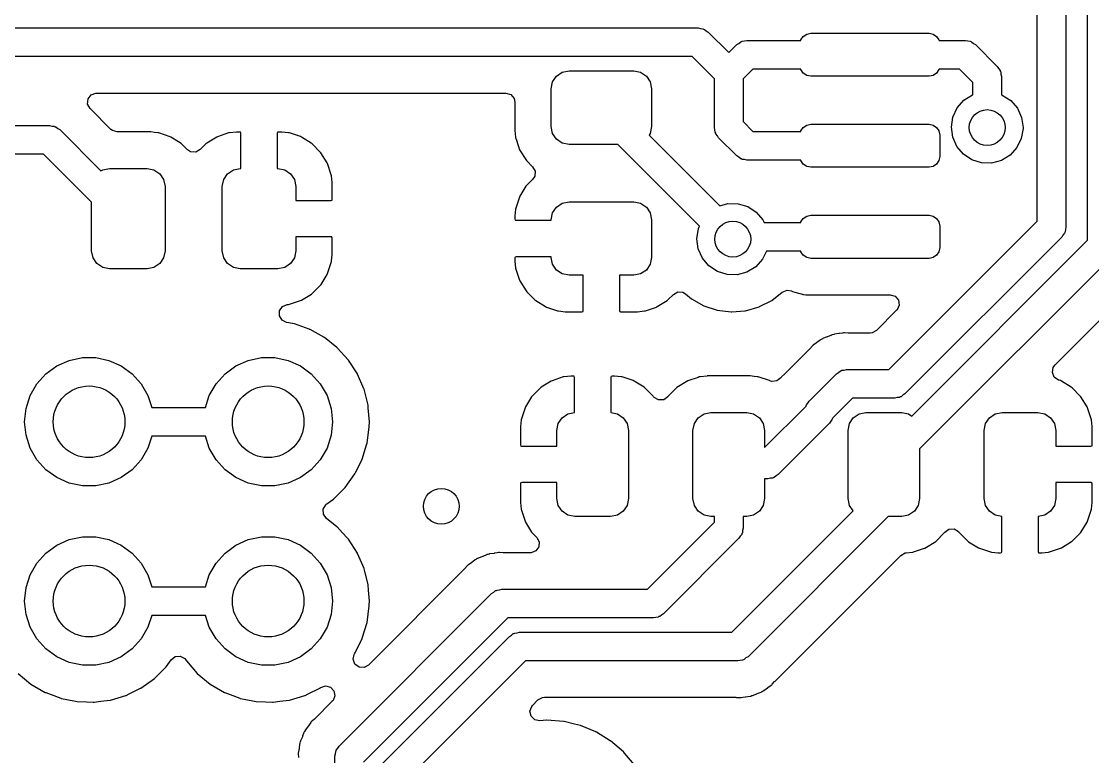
# Model space of a CAD drawing. Extents: x 83 to 135, y -230 to -45.
# Drawn here: x 108.24 to 123.19, y -120.28 to -110.03 of the extents above; entities that cross this region are included whole.
import ezdxf

# ---------------------------------------------------------------- set-up
doc = ezdxf.new("R2010")
doc.units = 0
doc.layers.add('BLACK', color=7, linetype='CONTINUOUS')

msp = doc.modelspace()

# ---------------------------------------------------------------- linework, layer by layer
at = {"layer": 'BLACK', "linetype": 'CONTINUOUS'}
for p, q in [((123.119, -113.077), (123.119, -109.178)), ((122.416, -112.81), (122.416, -109.872)), ((122.816, -109.789), (122.816, -112.893)), ((92.8733, -110.116), (117.683, -110.116)), ((117.683, -110.116), (117.715, -110.124)), ((117.715, -110.124), (117.749, -110.128)), ((117.749, -110.128), (117.758, -110.134)), ((117.758, -110.134), (117.77, -110.136)), ((117.77, -110.136), (117.796, -110.157)), ((117.796, -110.157), (117.824, -110.175)), ((117.824, -110.175), (118.11, -110.461)), ((119.198, -110.201), (119.255, -110.19)), ((119.255, -110.19), (120.905, -110.19)), ((120.905, -110.19), (120.962, -110.201)), ((118.11, -110.461), (118.223, -110.348)), ((118.223, -110.348), (118.251, -110.331)), ((118.251, -110.331), (118.277, -110.31)), ((118.277, -110.31), (118.288, -110.307)), ((118.288, -110.307), (118.298, -110.301)), ((118.298, -110.301), (118.331, -110.297)), ((118.331, -110.297), (118.364, -110.29)), ((118.364, -110.29), (119.115, -110.29)), ((119.115, -110.29), (119.116, -110.283)), ((119.116, -110.283), (119.149, -110.234)), ((119.149, -110.234), (119.198, -110.201)), ((120.962, -110.201), (121.011, -110.234)), ((121.011, -110.234), (121.044, -110.283)), ((121.044, -110.283), (121.045, -110.29)), ((121.045, -110.29), (121.412, -110.29)), ((121.412, -110.29), (121.445, -110.297)), ((121.445, -110.297), (121.478, -110.301)), ((121.478, -110.301), (121.488, -110.307)), ((121.488, -110.307), (121.499, -110.31)), ((121.499, -110.31), (121.525, -110.331)), ((121.525, -110.331), (121.553, -110.349)), ((121.553, -110.349), (121.858, -110.654)), ((117.6, -110.516), (92.7901, -110.516)), ((117.91, -110.827), (117.6, -110.516)), ((115.651, -110.87), (115.705, -110.789)), ((115.705, -110.789), (115.786, -110.735)), ((115.786, -110.735), (115.882, -110.716)), ((115.882, -110.716), (116.782, -110.716)), ((116.782, -110.716), (116.878, -110.735)), ((116.878, -110.735), (116.959, -110.789)), ((116.959, -110.789), (117.013, -110.87)), ((118.447, -110.69), (118.31, -110.827)), ((119.115, -110.69), (118.447, -110.69)), ((119.116, -110.697), (119.115, -110.69)), ((119.149, -110.746), (119.116, -110.697)), ((119.198, -110.779), (119.149, -110.746)), ((119.255, -110.79), (119.198, -110.779)), ((120.905, -110.79), (119.255, -110.79)), ((120.962, -110.779), (120.905, -110.79)), ((121.011, -110.746), (120.962, -110.779)), ((121.044, -110.697), (121.011, -110.746)), ((121.045, -110.69), (121.044, -110.697)), ((121.329, -110.69), (121.045, -110.69)), ((121.517, -110.878), (121.329, -110.69)), ((121.858, -110.654), (121.876, -110.682)), ((121.876, -110.682), (121.897, -110.708)), ((121.897, -110.708), (121.9, -110.719)), ((121.9, -110.719), (121.906, -110.729)), ((121.906, -110.729), (121.909, -110.762)), ((121.909, -110.762), (121.917, -110.795)), ((121.917, -110.795), (121.917, -111.049)), ((115.632, -110.966), (115.651, -110.87)), ((117.013, -110.87), (117.032, -110.966)), ((117.91, -111.506), (117.91, -110.827)), ((118.31, -110.827), (118.31, -111.423)), ((121.517, -111.048), (121.517, -110.878)), ((109.165, -111.107), (109.208, -111.05)), ((109.208, -111.05), (109.274, -111.025)), ((109.274, -111.025), (109.283, -111.025)), ((109.283, -111.025), (114.997, -111.025)), ((114.997, -111.025), (115.066, -111.045)), ((115.066, -111.045), (115.112, -111.099)), ((115.632, -111.491), (115.632, -110.966)), ((117.032, -110.966), (117.032, -111.491)), ((121.393, -111.125), (121.513, -111.05)), ((121.513, -111.05), (121.517, -111.048)), ((121.917, -111.049), (121.927, -111.052)), ((121.927, -111.052), (122.045, -111.129)), ((109.16, -111.178), (109.165, -111.107)), ((109.194, -111.24), (109.16, -111.178)), ((109.485, -111.531), (109.194, -111.24)), ((115.112, -111.099), (115.123, -111.151)), ((115.123, -111.151), (115.123, -111.541)), ((121.239, -111.36), (121.299, -111.231)), ((121.299, -111.231), (121.393, -111.125)), ((122.045, -111.129), (122.138, -111.237)), ((122.138, -111.237), (122.197, -111.366)), ((121.217, -111.5), (121.239, -111.36)), ((122.197, -111.366), (122.217, -111.506)), ((106.656, -111.476), (108.629, -111.476)), ((108.629, -111.476), (108.661, -111.484)), ((108.661, -111.484), (108.695, -111.488)), ((108.695, -111.488), (108.704, -111.494)), ((108.704, -111.494), (108.716, -111.496)), ((108.716, -111.496), (108.742, -111.517)), ((108.742, -111.517), (108.77, -111.535)), ((108.77, -111.535), (109.346, -112.111)), ((109.506, -111.547), (109.485, -111.531)), ((115.123, -111.541), (115.124, -111.545)), ((115.124, -111.545), (115.124, -111.545)), ((115.124, -111.545), (115.134, -111.639)), ((115.651, -111.587), (115.632, -111.491)), ((117.032, -111.491), (117.013, -111.587)), ((117.917, -111.539), (117.91, -111.506)), ((117.921, -111.572), (117.917, -111.539)), ((118.31, -111.423), (118.447, -111.56)), ((119.116, -111.553), (119.149, -111.504)), ((119.149, -111.504), (119.198, -111.471)), ((119.198, -111.471), (119.255, -111.46)), ((119.255, -111.46), (120.905, -111.46)), ((120.905, -111.46), (120.962, -111.471)), ((120.962, -111.471), (121.011, -111.504)), ((121.011, -111.504), (121.044, -111.553)), ((121.235, -111.64), (121.217, -111.5)), ((122.217, -111.518), (122.193, -111.658)), ((122.217, -111.506), (122.217, -111.518)), ((109.574, -111.567), (109.506, -111.547)), ((110.041, -111.567), (109.574, -111.567)), ((110.095, -111.573), (110.041, -111.567)), ((110.139, -111.578), (110.095, -111.573)), ((110.145, -111.578), (110.139, -111.578)), ((110.139, -111.578), (110.139, -111.578)), ((110.152, -111.58), (110.145, -111.578)), ((110.233, -111.607), (110.152, -111.58)), ((110.152, -111.58), (110.152, -111.58)), ((110.313, -111.634), (110.233, -111.607)), ((110.319, -111.638), (110.313, -111.634)), ((110.428, -111.704), (110.319, -111.638)), ((110.319, -111.638), (110.319, -111.638)), ((110.961, -111.639), (110.823, -111.724)), ((110.974, -111.633), (110.961, -111.639)), ((111.128, -111.581), (110.974, -111.633)), ((111.141, -111.578), (111.128, -111.581)), ((111.237, -111.568), (111.141, -111.578)), ((111.243, -111.568), (111.237, -111.568)), ((111.285, -111.568), (111.243, -111.568)), ((111.293, -111.57), (111.285, -111.568)), ((111.295, -111.571), (111.293, -111.57)), ((111.299, -111.586), (111.295, -111.571)), ((111.299, -112.076), (111.299, -111.586)), ((111.809, -111.574), (111.807, -111.582)), ((111.807, -111.582), (111.807, -112.076)), ((111.81, -111.572), (111.809, -111.574)), ((111.825, -111.568), (111.81, -111.572)), ((111.863, -111.568), (111.825, -111.568)), ((111.869, -111.568), (111.863, -111.568)), ((111.963, -111.578), (111.869, -111.568)), ((111.977, -111.581), (111.963, -111.578)), ((112.131, -111.632), (111.977, -111.581)), ((112.144, -111.638), (112.131, -111.632)), ((112.282, -111.723), (112.144, -111.638)), ((115.134, -111.639), (115.134, -111.647)), ((115.134, -111.647), (115.137, -111.654)), ((115.137, -111.654), (115.137, -111.654)), ((115.137, -111.654), (115.175, -111.768)), ((115.705, -111.668), (115.651, -111.587)), ((115.786, -111.722), (115.705, -111.668)), ((117.013, -111.587), (116.997, -111.611)), ((116.997, -111.611), (117.985, -112.599)), ((117.927, -111.582), (117.921, -111.572)), ((117.93, -111.593), (117.927, -111.582)), ((117.951, -111.619), (117.93, -111.593)), ((117.968, -111.647), (117.951, -111.619)), ((118.223, -111.901), (117.968, -111.647)), ((118.447, -111.56), (119.115, -111.56)), ((119.115, -111.56), (119.116, -111.553)), ((121.044, -111.553), (121.055, -111.61)), ((121.055, -111.61), (121.055, -111.91)), ((121.292, -111.77), (121.235, -111.64)), ((122.193, -111.658), (122.131, -111.786)), ((110.464, -111.727), (110.428, -111.704)), ((110.469, -111.732), (110.464, -111.727)), ((110.552, -111.815), (110.469, -111.732)), ((110.469, -111.732), (110.469, -111.732)), ((110.597, -111.844), (110.552, -111.815)), ((110.668, -111.849), (110.597, -111.844)), ((110.73, -111.814), (110.668, -111.849)), ((110.811, -111.733), (110.73, -111.814)), ((110.823, -111.724), (110.811, -111.733)), ((112.294, -111.732), (112.282, -111.723)), ((112.408, -111.847), (112.294, -111.732)), ((115.175, -111.768), (115.19, -111.815)), ((115.19, -111.815), (115.284, -111.965)), ((115.882, -111.741), (115.786, -111.722)), ((116.562, -111.741), (115.882, -111.741)), ((117.703, -112.883), (116.562, -111.741)), ((121.384, -111.879), (121.292, -111.77)), ((122.131, -111.786), (122.036, -111.891)), ((108.546, -111.876), (106.739, -111.876)), ((109.215, -112.546), (108.546, -111.876)), ((112.417, -111.858), (112.408, -111.847)), ((112.503, -111.996), (112.417, -111.858)), ((115.284, -111.965), (115.289, -111.971)), ((115.289, -111.971), (115.37, -112.052)), ((118.251, -111.919), (118.223, -111.901)), ((118.277, -111.94), (118.251, -111.919)), ((118.288, -111.943), (118.277, -111.94)), ((118.298, -111.949), (118.288, -111.943)), ((118.331, -111.953), (118.298, -111.949)), ((118.364, -111.96), (118.331, -111.953)), ((119.115, -111.96), (118.364, -111.96)), ((119.116, -111.967), (119.115, -111.96)), ((119.149, -112.016), (119.116, -111.967)), ((121.044, -111.967), (121.011, -112.016)), ((121.055, -111.91), (121.044, -111.967)), ((121.502, -111.957), (121.384, -111.879)), ((121.637, -112), (121.502, -111.957)), ((121.915, -111.965), (121.779, -112.002)), ((122.036, -111.891), (121.915, -111.965)), ((109.346, -112.111), (109.37, -112.095)), ((109.37, -112.095), (109.465, -112.076)), ((109.465, -112.076), (109.99, -112.076)), ((109.99, -112.076), (110.086, -112.095)), ((110.086, -112.095), (110.167, -112.149)), ((111.114, -112.149), (111.195, -112.095)), ((111.195, -112.095), (111.29, -112.076)), ((111.29, -112.076), (111.299, -112.076)), ((111.807, -112.076), (111.816, -112.076)), ((111.816, -112.076), (111.911, -112.095)), ((111.911, -112.095), (111.992, -112.149)), ((112.509, -112.009), (112.503, -111.996)), ((112.56, -112.163), (112.509, -112.009)), ((115.37, -112.052), (115.405, -112.114)), ((115.405, -112.114), (115.4, -112.185)), ((119.198, -112.049), (119.149, -112.016)), ((119.255, -112.06), (119.198, -112.049)), ((120.905, -112.06), (119.255, -112.06)), ((120.962, -112.049), (120.905, -112.06)), ((121.011, -112.016), (120.962, -112.049)), ((121.779, -112.002), (121.637, -112)), ((110.167, -112.149), (110.221, -112.23)), ((110.221, -112.23), (110.24, -112.326)), ((111.04, -112.326), (111.06, -112.23)), ((111.06, -112.23), (111.114, -112.149)), ((111.992, -112.149), (112.046, -112.23)), ((112.046, -112.23), (112.066, -112.326)), ((112.563, -112.177), (112.56, -112.163)), ((112.573, -112.272), (112.563, -112.177)), ((112.573, -112.279), (112.573, -112.272)), ((112.573, -112.508), (112.573, -112.279)), ((115.371, -112.23), (115.288, -112.313)), ((115.4, -112.185), (115.371, -112.23)), ((110.24, -112.326), (110.24, -113.226)), ((111.04, -113.226), (111.04, -112.326)), ((112.066, -112.326), (112.066, -112.522)), ((115.279, -112.324), (115.194, -112.462)), ((115.288, -112.313), (115.279, -112.324)), ((109.215, -113.226), (109.215, -112.546)), ((112.066, -112.522), (112.555, -112.522)), ((112.555, -112.522), (112.571, -112.518)), ((112.571, -112.518), (112.572, -112.516)), ((112.572, -112.516), (112.573, -112.508)), ((115.188, -112.475), (115.137, -112.63)), ((115.194, -112.462), (115.188, -112.475)), ((115.705, -112.614), (115.786, -112.56)), ((115.786, -112.56), (115.882, -112.541)), ((115.882, -112.541), (116.782, -112.541)), ((116.782, -112.541), (116.878, -112.56)), ((116.878, -112.56), (116.959, -112.614)), ((117.985, -112.599), (118.098, -112.567)), ((118.098, -112.567), (118.24, -112.568)), ((118.24, -112.568), (118.375, -112.608)), ((115.134, -112.643), (115.124, -112.737)), ((115.124, -112.737), (115.124, -112.744)), ((115.137, -112.63), (115.134, -112.643)), ((115.632, -112.791), (115.651, -112.695)), ((115.651, -112.695), (115.705, -112.614)), ((116.959, -112.614), (117.013, -112.695)), ((117.013, -112.695), (117.032, -112.791)), ((118.375, -112.608), (118.494, -112.685)), ((118.494, -112.685), (118.587, -112.793)), ((119.149, -112.774), (119.198, -112.741)), ((119.198, -112.741), (119.255, -112.73)), ((119.255, -112.73), (120.905, -112.73)), ((120.905, -112.73), (120.962, -112.741)), ((120.962, -112.741), (121.011, -112.774)), ((115.124, -112.744), (115.124, -112.781)), ((115.124, -112.781), (115.128, -112.797)), ((115.128, -112.797), (115.13, -112.798)), ((115.13, -112.798), (115.138, -112.799)), ((115.138, -112.799), (115.632, -112.799)), ((115.632, -112.799), (115.632, -112.791)), ((117.032, -112.791), (117.032, -113.316)), ((117.688, -112.916), (117.703, -112.883)), ((118.587, -112.793), (118.604, -112.83)), ((118.604, -112.83), (119.115, -112.83)), ((119.115, -112.83), (119.116, -112.823)), ((119.116, -112.823), (119.149, -112.774)), ((120.345, -114.88), (122.416, -112.81)), ((121.011, -112.774), (121.044, -112.823)), ((121.044, -112.823), (121.055, -112.88)), ((121.055, -112.88), (121.055, -113.18)), ((112.56, -113.03), (112.066, -113.03)), ((112.066, -113.03), (112.066, -113.226)), ((112.568, -113.032), (112.56, -113.03)), ((112.569, -113.033), (112.568, -113.032)), ((112.573, -113.048), (112.569, -113.033)), ((117.666, -113.056), (117.688, -112.916)), ((122.758, -113.034), (120.569, -115.222)), ((122.775, -113.006), (122.758, -113.034)), ((122.796, -112.98), (122.775, -113.006)), ((122.799, -112.968), (122.796, -112.98)), ((122.805, -112.959), (122.799, -112.968)), ((122.809, -112.925), (122.805, -112.959)), ((122.816, -112.893), (122.809, -112.925)), ((112.573, -113.273), (112.573, -113.048)), ((117.684, -113.197), (117.666, -113.056)), ((120.666, -115.53), (123.119, -113.077)), ((121.055, -113.18), (121.044, -113.237)), ((109.235, -113.322), (109.215, -113.226)), ((109.289, -113.403), (109.235, -113.322)), ((110.221, -113.322), (110.167, -113.403)), ((110.24, -113.226), (110.221, -113.322)), ((111.06, -113.322), (111.04, -113.226)), ((111.114, -113.403), (111.06, -113.322)), ((112.046, -113.322), (111.992, -113.403)), ((112.066, -113.226), (112.046, -113.322)), ((112.565, -113.363), (112.573, -113.28)), ((112.573, -113.28), (112.573, -113.273)), ((115.126, -113.313), (115.124, -113.321)), ((115.124, -113.321), (115.124, -113.363)), ((115.127, -113.312), (115.126, -113.313)), ((115.142, -113.307), (115.127, -113.312)), ((115.632, -113.307), (115.142, -113.307)), ((115.632, -113.316), (115.632, -113.307)), ((115.651, -113.412), (115.632, -113.316)), ((117.032, -113.316), (117.013, -113.412)), ((117.741, -113.326), (117.684, -113.197)), ((117.832, -113.435), (117.741, -113.326)), ((118.634, -113.23), (118.58, -113.342)), ((119.115, -113.23), (118.634, -113.23)), ((119.116, -113.237), (119.115, -113.23)), ((119.149, -113.286), (119.116, -113.237)), ((119.198, -113.319), (119.149, -113.286)), ((119.255, -113.33), (119.198, -113.319)), ((120.905, -113.33), (119.255, -113.33)), ((123.532, -113.23), (120.774, -115.988)), ((120.962, -113.319), (120.905, -113.33)), ((121.011, -113.286), (120.962, -113.319)), ((121.044, -113.237), (121.011, -113.286)), ((109.37, -113.457), (109.289, -113.403)), ((109.465, -113.476), (109.37, -113.457)), ((109.99, -113.476), (109.465, -113.476)), ((110.086, -113.457), (109.99, -113.476)), ((110.167, -113.403), (110.086, -113.457)), ((111.195, -113.457), (111.114, -113.403)), ((111.29, -113.476), (111.195, -113.457)), ((111.816, -113.476), (111.29, -113.476)), ((111.911, -113.457), (111.816, -113.476)), ((111.992, -113.403), (111.911, -113.457)), ((112.509, -113.542), (112.561, -113.387)), ((112.561, -113.387), (112.564, -113.374)), ((112.564, -113.374), (112.565, -113.363)), ((115.124, -113.363), (115.124, -113.37)), ((115.124, -113.37), (115.134, -113.465)), ((115.134, -113.465), (115.137, -113.479)), ((115.137, -113.479), (115.189, -113.633)), ((115.705, -113.493), (115.651, -113.412)), ((117.013, -113.412), (116.959, -113.493)), ((117.95, -113.514), (117.832, -113.435)), ((118.485, -113.447), (118.364, -113.521)), ((118.58, -113.342), (118.485, -113.447)), ((112.418, -113.693), (112.503, -113.555)), ((112.503, -113.555), (112.509, -113.542)), ((115.189, -113.633), (115.195, -113.646)), ((115.786, -113.547), (115.705, -113.493)), ((115.882, -113.566), (115.786, -113.547)), ((116.078, -113.566), (115.882, -113.566)), ((116.078, -114.06), (116.078, -113.566)), ((116.782, -113.566), (116.586, -113.566)), ((116.586, -113.566), (116.586, -114.056)), ((116.878, -113.547), (116.782, -113.566)), ((116.959, -113.493), (116.878, -113.547)), ((118.086, -113.556), (117.95, -113.514)), ((118.228, -113.558), (118.086, -113.556)), ((118.364, -113.521), (118.228, -113.558)), ((112.295, -113.819), (112.409, -113.704)), ((112.409, -113.704), (112.418, -113.693)), ((115.195, -113.646), (115.28, -113.784)), ((115.28, -113.784), (115.289, -113.795)), ((118.857, -113.802), (118.923, -113.775)), ((118.923, -113.775), (118.985, -113.785)), ((118.985, -113.785), (118.991, -113.789)), ((122.663, -114.818), (123.706, -113.775)), ((111.978, -113.971), (112.132, -113.919)), ((112.132, -113.919), (112.145, -113.913)), ((112.145, -113.913), (112.283, -113.828)), ((112.283, -113.828), (112.295, -113.819)), ((115.289, -113.795), (115.404, -113.91)), ((115.404, -113.91), (115.415, -113.919)), ((115.415, -113.919), (115.553, -114.004)), ((117.112, -114.003), (117.25, -113.918)), ((117.25, -113.918), (117.261, -113.909)), ((117.261, -113.909), (117.337, -113.833)), ((117.337, -113.833), (117.399, -113.799)), ((117.399, -113.799), (117.47, -113.804)), ((117.47, -113.804), (117.507, -113.826)), ((117.507, -113.826), (117.587, -113.894)), ((117.587, -113.894), (117.76, -113.991)), ((118.538, -114.004), (118.703, -113.921)), ((118.703, -113.921), (118.709, -113.918)), ((118.703, -113.921), (118.703, -113.921)), ((118.709, -113.918), (118.857, -113.802)), ((118.991, -113.789), (118.999, -113.791)), ((118.999, -113.791), (118.999, -113.791)), ((118.999, -113.791), (119.034, -113.802)), ((119.034, -113.802), (119.151, -113.836)), ((119.151, -113.836), (119.158, -113.836)), ((119.158, -113.836), (119.158, -113.836)), ((119.158, -113.836), (119.186, -113.838)), ((119.186, -113.838), (119.186, -113.838)), ((119.186, -113.838), (119.188, -113.838)), ((119.188, -113.838), (120.364, -113.838)), ((120.364, -113.838), (120.432, -113.859)), ((120.432, -113.859), (120.479, -113.912)), ((120.479, -113.912), (120.489, -113.982)), ((111.837, -114.132), (111.84, -114.061)), ((111.84, -114.061), (111.88, -114.003)), ((111.88, -114.003), (111.946, -113.976)), ((111.946, -113.976), (111.965, -113.974)), ((111.965, -113.974), (111.978, -113.971)), ((115.553, -114.004), (115.566, -114.01)), ((115.566, -114.01), (115.721, -114.061)), ((115.721, -114.061), (115.734, -114.064)), ((115.734, -114.064), (115.828, -114.074)), ((115.828, -114.074), (115.835, -114.074)), ((115.835, -114.074), (116.06, -114.074)), ((116.06, -114.074), (116.075, -114.07)), ((116.075, -114.07), (116.076, -114.068)), ((116.076, -114.068), (116.078, -114.06)), ((116.586, -114.056), (116.59, -114.071)), ((116.59, -114.071), (116.592, -114.072)), ((116.592, -114.072), (116.6, -114.074)), ((116.6, -114.074), (116.829, -114.074)), ((116.829, -114.074), (116.836, -114.074)), ((116.836, -114.074), (116.931, -114.064)), ((116.931, -114.064), (116.945, -114.061)), ((116.945, -114.061), (117.099, -114.009)), ((117.099, -114.009), (117.112, -114.003)), ((117.76, -113.991), (117.948, -114.052)), ((117.948, -114.052), (118.144, -114.075)), ((118.144, -114.075), (118.151, -114.075)), ((118.151, -114.075), (118.336, -114.061)), ((118.151, -114.075), (118.151, -114.075)), ((118.336, -114.061), (118.342, -114.06)), ((118.336, -114.061), (118.336, -114.061)), ((118.342, -114.06), (118.532, -114.007)), ((118.532, -114.007), (118.538, -114.004)), ((118.538, -114.004), (118.538, -114.004)), ((120.453, -114.054), (120.172, -114.335)), ((120.459, -114.047), (120.453, -114.054)), ((120.489, -113.982), (120.459, -114.047)), ((111.874, -114.193), (111.837, -114.132)), ((111.937, -114.225), (111.874, -114.193)), ((111.97, -114.231), (111.937, -114.225)), ((112.041, -114.244), (111.97, -114.231)), ((112.046, -114.245), (112.041, -114.244)), ((112.254, -114.319), (112.046, -114.245)), ((112.046, -114.245), (112.046, -114.245)), ((112.259, -114.321), (112.254, -114.319)), ((112.254, -114.319), (112.254, -114.319)), ((112.264, -114.323), (112.259, -114.321)), ((112.458, -114.43), (112.264, -114.323)), ((112.264, -114.323), (112.264, -114.323)), ((119.648, -114.38), (119.585, -114.387)), ((119.655, -114.379), (119.648, -114.38)), ((119.695, -114.372), (119.655, -114.379)), ((119.71, -114.369), (119.695, -114.372)), ((119.718, -114.368), (119.71, -114.369)), ((119.71, -114.369), (119.71, -114.369)), ((119.725, -114.368), (119.718, -114.368)), ((119.775, -114.372), (119.725, -114.368)), ((119.725, -114.368), (119.725, -114.368)), ((119.784, -114.372), (119.775, -114.372)), ((120.083, -114.372), (119.784, -114.372)), ((120.109, -114.369), (120.083, -114.372)), ((120.172, -114.335), (120.109, -114.369)), ((112.462, -114.433), (112.458, -114.43)), ((112.458, -114.43), (112.458, -114.43)), ((112.466, -114.436), (112.462, -114.433)), ((112.64, -114.573), (112.466, -114.436)), ((112.466, -114.436), (112.466, -114.436)), ((119.336, -114.509), (119.289, -114.541)), ((119.341, -114.505), (119.336, -114.509)), ((119.355, -114.495), (119.341, -114.505)), ((119.386, -114.471), (119.355, -114.495)), ((119.392, -114.466), (119.386, -114.471)), ((119.386, -114.471), (119.386, -114.471)), ((119.399, -114.463), (119.392, -114.466)), ((119.401, -114.462), (119.399, -114.463)), ((119.416, -114.454), (119.401, -114.462)), ((119.418, -114.452), (119.416, -114.454)), ((119.424, -114.448), (119.418, -114.452)), ((119.456, -114.436), (119.424, -114.448)), ((119.484, -114.425), (119.456, -114.436)), ((119.49, -114.423), (119.484, -114.425)), ((119.542, -114.4), (119.49, -114.423)), ((119.549, -114.397), (119.542, -114.4)), ((119.542, -114.4), (119.542, -114.4)), ((119.556, -114.396), (119.549, -114.397)), ((119.559, -114.395), (119.556, -114.396)), ((119.575, -114.391), (119.559, -114.395)), ((119.578, -114.39), (119.575, -114.391)), ((119.585, -114.387), (119.578, -114.39)), ((112.644, -114.576), (112.64, -114.573)), ((112.64, -114.573), (112.64, -114.573)), ((112.8, -114.748), (112.644, -114.576)), ((119.237, -114.597), (118.894, -114.94)), ((119.242, -114.592), (119.237, -114.597)), ((119.278, -114.551), (119.242, -114.592)), ((119.283, -114.545), (119.278, -114.551)), ((119.278, -114.551), (119.278, -114.551)), ((119.289, -114.541), (119.283, -114.545)), ((119.289, -114.541), (119.289, -114.541)), ((108.578, -114.941), (108.73, -114.831)), ((108.73, -114.831), (108.902, -114.754)), ((108.902, -114.754), (109.086, -114.715)), ((109.086, -114.715), (109.274, -114.715)), ((109.274, -114.715), (109.458, -114.754)), ((109.458, -114.754), (109.63, -114.831)), ((109.63, -114.831), (109.782, -114.941)), ((111.078, -114.941), (111.23, -114.831)), ((111.23, -114.831), (111.402, -114.754)), ((111.402, -114.754), (111.586, -114.715)), ((111.586, -114.715), (111.774, -114.715)), ((111.774, -114.715), (111.958, -114.754)), ((111.958, -114.754), (112.13, -114.831)), ((112.13, -114.831), (112.282, -114.941)), ((112.926, -114.942), (112.8, -114.748)), ((122.639, -114.851), (122.663, -114.818)), ((108.452, -115.081), (108.578, -114.941)), ((109.782, -114.941), (109.908, -115.081)), ((110.952, -115.081), (111.078, -114.941)), ((112.282, -114.941), (112.408, -115.081)), ((112.928, -114.947), (112.926, -114.942)), ((113.016, -115.15), (112.928, -114.947)), ((112.928, -114.947), (112.928, -114.947)), ((115.811, -114.982), (115.797, -114.985)), ((115.906, -114.972), (115.811, -114.982)), ((115.913, -114.972), (115.906, -114.972)), ((115.942, -114.972), (115.913, -114.972)), ((115.95, -114.974), (115.942, -114.972)), ((115.952, -114.975), (115.95, -114.974)), ((115.956, -114.99), (115.952, -114.975)), ((116.466, -114.978), (116.464, -114.986)), ((116.467, -114.976), (116.466, -114.978)), ((116.482, -114.972), (116.467, -114.976)), ((116.507, -114.972), (116.482, -114.972)), ((116.514, -114.972), (116.507, -114.972)), ((116.608, -114.982), (116.514, -114.972)), ((116.621, -114.985), (116.608, -114.982)), ((117.704, -114.982), (117.697, -114.985)), ((117.711, -114.982), (117.704, -114.982)), ((117.806, -114.972), (117.711, -114.982)), ((117.711, -114.982), (117.711, -114.982)), ((117.81, -114.971), (117.806, -114.972)), ((117.806, -114.972), (117.806, -114.972)), ((118.41, -114.971), (117.81, -114.971)), ((118.465, -114.977), (118.41, -114.971)), ((118.508, -114.982), (118.465, -114.977)), ((118.515, -114.982), (118.508, -114.982)), ((118.508, -114.982), (118.508, -114.982)), ((118.521, -114.984), (118.515, -114.982)), ((118.676, -115.036), (118.521, -114.984)), ((118.521, -114.984), (118.521, -114.984)), ((118.844, -114.983), (118.84, -114.99)), ((118.888, -114.945), (118.844, -114.983)), ((118.894, -114.94), (118.888, -114.945)), ((119.233, -115.32), (119.614, -114.939)), ((119.614, -114.939), (119.642, -114.921)), ((119.642, -114.921), (119.668, -114.9)), ((119.668, -114.9), (119.679, -114.898)), ((119.679, -114.898), (119.689, -114.892)), ((119.689, -114.892), (119.722, -114.888)), ((119.722, -114.888), (119.755, -114.88)), ((119.755, -114.88), (120.345, -114.88)), ((122.627, -114.921), (122.639, -114.851)), ((122.654, -114.987), (122.627, -114.921)), ((108.358, -115.244), (108.452, -115.081)), ((109.908, -115.081), (110.002, -115.244)), ((110.858, -115.244), (110.952, -115.081)), ((112.408, -115.081), (112.502, -115.244)), ((115.492, -115.128), (115.481, -115.137)), ((115.63, -115.043), (115.492, -115.128)), ((115.643, -115.037), (115.63, -115.043)), ((115.797, -114.985), (115.643, -115.037)), ((115.956, -115.481), (115.956, -114.99)), ((116.464, -114.986), (116.464, -115.481)), ((116.776, -115.036), (116.621, -114.985)), ((116.789, -115.042), (116.776, -115.036)), ((116.927, -115.127), (116.789, -115.042)), ((116.938, -115.136), (116.927, -115.127)), ((117.386, -115.132), (117.261, -115.257)), ((117.536, -115.038), (117.386, -115.132)), ((117.681, -114.99), (117.536, -115.038)), ((117.697, -114.985), (117.681, -114.99)), ((117.697, -114.985), (117.697, -114.985)), ((118.683, -115.038), (118.676, -115.036)), ((118.676, -115.036), (118.676, -115.036)), ((118.684, -115.039), (118.683, -115.038)), ((118.709, -115.047), (118.684, -115.039)), ((118.78, -115.04), (118.709, -115.047)), ((118.836, -114.995), (118.78, -115.04)), ((118.84, -114.99), (118.836, -114.995)), ((118.84, -114.99), (118.84, -114.99)), ((122.712, -115.027), (122.654, -114.987)), ((122.74, -115.036), (122.712, -115.027)), ((122.753, -115.042), (122.74, -115.036)), ((122.891, -115.127), (122.753, -115.042)), ((122.902, -115.136), (122.891, -115.127)), ((108.3, -115.423), (108.358, -115.244)), ((110.002, -115.244), (110.056, -115.41)), ((110.804, -115.41), (110.858, -115.244)), ((112.502, -115.244), (112.56, -115.423)), ((113.018, -115.155), (113.016, -115.15)), ((113.074, -115.379), (113.018, -115.155)), ((115.357, -115.263), (115.272, -115.401)), ((115.366, -115.252), (115.357, -115.263)), ((115.481, -115.137), (115.366, -115.252)), ((117.053, -115.251), (116.938, -115.136)), ((117.061, -115.261), (117.053, -115.251)), ((117.068, -115.269), (117.061, -115.261)), ((117.13, -115.305), (117.068, -115.269)), ((117.258, -115.261), (117.201, -115.302)), ((117.261, -115.257), (117.258, -115.261)), ((119.838, -115.28), (119.561, -115.557)), ((120.428, -115.28), (119.838, -115.28)), ((120.461, -115.273), (120.428, -115.28)), ((120.494, -115.269), (120.461, -115.273)), ((120.504, -115.263), (120.494, -115.269)), ((120.515, -115.261), (120.504, -115.263)), ((120.541, -115.24), (120.515, -115.261)), ((120.569, -115.222), (120.541, -115.24)), ((123.017, -115.251), (122.902, -115.136)), ((123.026, -115.262), (123.017, -115.251)), ((123.111, -115.4), (123.026, -115.262)), ((108.28, -115.61), (108.3, -115.423)), ((110.056, -115.41), (110.804, -115.41)), ((112.56, -115.423), (112.58, -115.61)), ((113.075, -115.384), (113.074, -115.379)), ((113.077, -115.414), (113.075, -115.384)), ((113.075, -115.384), (113.075, -115.384)), ((113.093, -115.61), (113.077, -115.414)), ((115.266, -115.414), (115.215, -115.569)), ((115.272, -115.401), (115.266, -115.414)), ((117.201, -115.302), (117.13, -115.305)), ((118.61, -115.969), (119.188, -115.391)), ((119.188, -115.391), (119.192, -115.385)), ((119.192, -115.385), (119.194, -115.374)), ((119.194, -115.374), (119.215, -115.348)), ((119.215, -115.348), (119.233, -115.32)), ((123.117, -115.413), (123.111, -115.4)), ((123.169, -115.567), (123.117, -115.413)), ((115.212, -115.582), (115.202, -115.676)), ((115.215, -115.569), (115.212, -115.582)), ((115.729, -115.634), (115.783, -115.553)), ((115.783, -115.553), (115.864, -115.499)), ((115.864, -115.499), (115.956, -115.481)), ((116.464, -115.481), (116.556, -115.499)), ((116.556, -115.499), (116.637, -115.553)), ((116.637, -115.553), (116.691, -115.634)), ((117.629, -115.634), (117.683, -115.553)), ((117.683, -115.553), (117.764, -115.499)), ((117.764, -115.499), (117.86, -115.48)), ((117.86, -115.48), (118.36, -115.48)), ((118.36, -115.48), (118.456, -115.499)), ((118.456, -115.499), (118.537, -115.553)), ((118.537, -115.553), (118.591, -115.634)), ((119.555, -115.575), (119.534, -115.601)), ((119.557, -115.563), (119.555, -115.575)), ((119.561, -115.557), (119.557, -115.563)), ((119.793, -115.634), (119.847, -115.553)), ((119.847, -115.553), (119.928, -115.499)), ((119.928, -115.499), (120.024, -115.48)), ((120.024, -115.48), (120.524, -115.48)), ((120.524, -115.48), (120.62, -115.499)), ((120.62, -115.499), (120.666, -115.53)), ((121.693, -115.634), (121.747, -115.553)), ((121.747, -115.553), (121.828, -115.499)), ((121.828, -115.499), (121.924, -115.48)), ((121.924, -115.48), (122.424, -115.48)), ((122.424, -115.48), (122.52, -115.499)), ((122.52, -115.499), (122.601, -115.553)), ((122.601, -115.553), (122.655, -115.634)), ((123.172, -115.581), (123.169, -115.567)), ((123.182, -115.676), (123.172, -115.581)), ((108.3, -115.797), (108.28, -115.61)), ((112.58, -115.61), (112.56, -115.797)), ((113.061, -115.909), (113.092, -115.679)), ((113.092, -115.679), (113.093, -115.61)), ((115.202, -115.676), (115.202, -115.683)), ((115.202, -115.683), (115.202, -115.933)), ((115.71, -115.73), (115.729, -115.634)), ((115.71, -115.951), (115.71, -115.73)), ((116.691, -115.634), (116.71, -115.73)), ((116.71, -115.73), (116.71, -116.68)), ((117.61, -115.73), (117.629, -115.634)), ((117.61, -116.68), (117.61, -115.73)), ((118.591, -115.634), (118.61, -115.73)), ((118.61, -115.73), (118.61, -115.969)), ((119.516, -115.629), (118.798, -116.347)), ((119.534, -115.601), (119.516, -115.629)), ((119.774, -115.73), (119.793, -115.634)), ((119.774, -116.68), (119.774, -115.73)), ((121.674, -115.73), (121.693, -115.634)), ((121.674, -116.68), (121.674, -115.73)), ((122.655, -115.634), (122.674, -115.73)), ((122.674, -115.73), (122.674, -115.951)), ((123.182, -115.683), (123.182, -115.676)), ((123.182, -115.937), (123.182, -115.683)), ((108.358, -115.976), (108.3, -115.797)), ((110.056, -115.81), (110.002, -115.976)), ((110.804, -115.81), (110.056, -115.81)), ((110.858, -115.976), (110.804, -115.81)), ((112.56, -115.797), (112.502, -115.976)), ((108.452, -116.139), (108.358, -115.976)), ((110.002, -115.976), (109.908, -116.139)), ((110.952, -116.139), (110.858, -115.976)), ((112.502, -115.976), (112.408, -116.139)), ((112.994, -116.13), (113.054, -115.933)), ((113.054, -115.933), (113.061, -115.909)), ((115.202, -115.933), (115.206, -115.948)), ((115.206, -115.948), (115.208, -115.949)), ((115.208, -115.949), (115.216, -115.951)), ((115.216, -115.951), (115.71, -115.951)), ((120.774, -115.988), (120.774, -116.68)), ((122.674, -115.951), (123.164, -115.951)), ((123.164, -115.951), (123.179, -115.947)), ((123.179, -115.947), (123.18, -115.945)), ((123.18, -115.945), (123.182, -115.937)), ((108.578, -116.279), (108.452, -116.139)), ((109.908, -116.139), (109.782, -116.279)), ((111.078, -116.279), (110.952, -116.139)), ((112.408, -116.139), (112.282, -116.279)), ((112.901, -116.319), (112.992, -116.135)), ((112.992, -116.135), (112.994, -116.13)), ((112.992, -116.135), (112.992, -116.135)), ((108.73, -116.389), (108.578, -116.279)), ((109.782, -116.279), (109.63, -116.389)), ((111.23, -116.389), (111.078, -116.279)), ((112.282, -116.279), (112.13, -116.389)), ((112.891, -116.338), (112.901, -116.319)), ((108.902, -116.466), (108.73, -116.389)), ((109.086, -116.505), (108.902, -116.466)), ((109.458, -116.466), (109.274, -116.505)), ((109.63, -116.389), (109.458, -116.466)), ((111.402, -116.466), (111.23, -116.389)), ((111.586, -116.505), (111.402, -116.466)), ((111.958, -116.466), (111.774, -116.505)), ((112.13, -116.389), (111.958, -116.466)), ((112.756, -116.526), (112.891, -116.338)), ((115.204, -116.465), (115.202, -116.473)), ((115.202, -116.473), (115.202, -116.727)), ((115.205, -116.463), (115.204, -116.465)), ((115.22, -116.459), (115.205, -116.463)), ((115.71, -116.459), (115.22, -116.459)), ((115.71, -116.68), (115.71, -116.459)), ((118.657, -116.405), (118.61, -116.405)), ((118.61, -116.405), (118.61, -116.68)), ((118.69, -116.398), (118.657, -116.405)), ((118.723, -116.394), (118.69, -116.398)), ((118.733, -116.388), (118.723, -116.394)), ((118.744, -116.385), (118.733, -116.388)), ((118.77, -116.364), (118.744, -116.385)), ((118.798, -116.347), (118.77, -116.364)), ((123.168, -116.459), (122.674, -116.459)), ((122.674, -116.459), (122.674, -116.68)), ((123.176, -116.461), (123.168, -116.459)), ((123.178, -116.462), (123.176, -116.461)), ((123.182, -116.477), (123.178, -116.462)), ((123.182, -116.727), (123.182, -116.477)), ((109.274, -116.505), (109.086, -116.505)), ((111.774, -116.505), (111.586, -116.505)), ((112.592, -116.689), (112.756, -116.526)), ((112.449, -116.829), (112.485, -116.767)), ((112.485, -116.767), (112.499, -116.756)), ((112.499, -116.756), (112.592, -116.689)), ((115.202, -116.727), (115.202, -116.734)), ((115.202, -116.734), (115.212, -116.829)), ((115.729, -116.776), (115.71, -116.68)), ((115.783, -116.857), (115.729, -116.776)), ((116.691, -116.776), (116.637, -116.857)), ((116.71, -116.68), (116.691, -116.776)), ((117.629, -116.776), (117.61, -116.68)), ((117.683, -116.857), (117.629, -116.776)), ((118.591, -116.776), (118.537, -116.857)), ((118.61, -116.68), (118.591, -116.776)), ((119.793, -116.776), (119.774, -116.68)), ((119.845, -116.854), (119.793, -116.776)), ((120.755, -116.776), (120.701, -116.857)), ((120.774, -116.68), (120.755, -116.776)), ((121.693, -116.776), (121.674, -116.68)), ((121.747, -116.857), (121.693, -116.776)), ((122.655, -116.776), (122.601, -116.857)), ((122.674, -116.68), (122.655, -116.776)), ((123.172, -116.828), (123.182, -116.734)), ((123.182, -116.734), (123.182, -116.727)), ((112.453, -116.9), (112.449, -116.829)), ((112.494, -116.958), (112.453, -116.9)), ((115.212, -116.829), (115.215, -116.843)), ((115.215, -116.843), (115.267, -116.997)), ((115.864, -116.911), (115.783, -116.857)), ((115.96, -116.93), (115.864, -116.911)), ((116.556, -116.911), (116.46, -116.93)), ((116.637, -116.857), (116.556, -116.911)), ((117.764, -116.911), (117.683, -116.857)), ((117.86, -116.93), (117.764, -116.911)), ((118.154, -118.545), (119.845, -116.854)), ((118.456, -116.911), (118.36, -116.93)), ((118.537, -116.857), (118.456, -116.911)), ((120.62, -116.911), (120.524, -116.93)), ((120.701, -116.857), (120.62, -116.911)), ((121.828, -116.911), (121.747, -116.857)), ((121.92, -116.929), (121.828, -116.911)), ((122.52, -116.911), (122.428, -116.929)), ((122.601, -116.857), (122.52, -116.911)), ((123.118, -116.996), (123.169, -116.841)), ((123.169, -116.841), (123.172, -116.828)), ((112.64, -117.073), (112.494, -116.958)), ((112.644, -117.076), (112.64, -117.073)), ((112.64, -117.073), (112.64, -117.073)), ((112.719, -117.159), (112.644, -117.076)), ((115.267, -116.997), (115.273, -117.01)), ((115.273, -117.01), (115.358, -117.148)), ((116.46, -116.93), (115.96, -116.93)), ((116.976, -117.945), (117.91, -117.011)), ((117.91, -116.93), (117.86, -116.93)), ((117.91, -117.011), (117.91, -116.93)), ((118.36, -116.93), (118.31, -116.93)), ((118.31, -116.93), (118.31, -117.094)), ((120.335, -116.93), (118.378, -118.887)), ((120.524, -116.93), (120.335, -116.93)), ((121.92, -117.424), (121.92, -116.929)), ((122.428, -116.929), (122.428, -117.42)), ((123.027, -117.147), (123.112, -117.009)), ((123.112, -117.009), (123.118, -116.996)), ((108.902, -117.254), (109.086, -117.215)), ((109.086, -117.215), (109.274, -117.215)), ((109.274, -117.215), (109.458, -117.254)), ((111.402, -117.254), (111.586, -117.215)), ((111.586, -117.215), (111.774, -117.215)), ((111.774, -117.215), (111.958, -117.254)), ((112.781, -117.227), (112.719, -117.159)), ((112.8, -117.248), (112.781, -117.227)), ((115.358, -117.148), (115.367, -117.159)), ((115.367, -117.159), (115.43, -117.222)), ((115.43, -117.222), (115.464, -117.284)), ((118.269, -117.207), (118.251, -117.235)), ((118.29, -117.181), (118.269, -117.207)), ((118.293, -117.17), (118.29, -117.181)), ((118.299, -117.16), (118.293, -117.17)), ((118.303, -117.127), (118.299, -117.16)), ((118.31, -117.094), (118.303, -117.127)), ((120.998, -117.278), (121.123, -117.153)), ((121.123, -117.153), (121.126, -117.149)), ((121.126, -117.149), (121.183, -117.108)), ((121.183, -117.108), (121.254, -117.105)), ((121.254, -117.105), (121.316, -117.141)), ((121.316, -117.141), (121.323, -117.149)), ((121.323, -117.149), (121.331, -117.159)), ((121.331, -117.159), (121.446, -117.274)), ((122.903, -117.273), (123.018, -117.158)), ((123.018, -117.158), (123.027, -117.147)), ((108.578, -117.441), (108.73, -117.331)), ((108.73, -117.331), (108.902, -117.254)), ((109.458, -117.254), (109.63, -117.331)), ((109.63, -117.331), (109.782, -117.441)), ((111.078, -117.441), (111.23, -117.331)), ((111.23, -117.331), (111.402, -117.254)), ((111.958, -117.254), (112.13, -117.331)), ((112.13, -117.331), (112.282, -117.441)), ((112.926, -117.442), (112.8, -117.248)), ((115.459, -117.355), (115.416, -117.412)), ((115.464, -117.284), (115.459, -117.355)), ((118.251, -117.235), (117.2, -118.287)), ((120.687, -117.425), (120.841, -117.374)), ((120.841, -117.374), (120.848, -117.372)), ((120.848, -117.372), (120.998, -117.278)), ((121.446, -117.274), (121.457, -117.283)), ((121.457, -117.283), (121.595, -117.368)), ((121.595, -117.368), (121.608, -117.374)), ((121.608, -117.374), (121.763, -117.425)), ((122.587, -117.425), (122.741, -117.373)), ((122.741, -117.373), (122.754, -117.367)), ((122.754, -117.367), (122.892, -117.282)), ((122.892, -117.282), (122.903, -117.273)), ((108.452, -117.581), (108.578, -117.441)), ((109.782, -117.441), (109.908, -117.581)), ((110.952, -117.581), (111.078, -117.441)), ((112.282, -117.441), (112.408, -117.581)), ((112.928, -117.447), (112.926, -117.442)), ((113.001, -117.616), (112.928, -117.447)), ((112.928, -117.447), (112.928, -117.447)), ((114.601, -117.519), (114.587, -117.527)), ((114.604, -117.517), (114.601, -117.519)), ((114.61, -117.513), (114.604, -117.517)), ((114.617, -117.51), (114.61, -117.513)), ((114.67, -117.49), (114.617, -117.51)), ((114.676, -117.488), (114.67, -117.49)), ((114.727, -117.465), (114.676, -117.488)), ((114.734, -117.462), (114.727, -117.465)), ((114.727, -117.465), (114.727, -117.465)), ((114.742, -117.461), (114.734, -117.462)), ((114.744, -117.46), (114.742, -117.461)), ((114.761, -117.456), (114.744, -117.46)), ((114.763, -117.455), (114.761, -117.456)), ((114.77, -117.452), (114.763, -117.455)), ((114.834, -117.445), (114.77, -117.452)), ((114.84, -117.444), (114.834, -117.445)), ((114.875, -117.438), (114.84, -117.444)), ((114.896, -117.434), (114.875, -117.438)), ((114.903, -117.433), (114.896, -117.434)), ((114.896, -117.434), (114.896, -117.434)), ((114.911, -117.433), (114.903, -117.433)), ((114.961, -117.437), (114.911, -117.433)), ((114.911, -117.433), (114.911, -117.433)), ((114.97, -117.437), (114.961, -117.437)), ((115.341, -117.437), (114.97, -117.437)), ((115.35, -117.437), (115.341, -117.437)), ((115.416, -117.412), (115.35, -117.437)), ((118.755, -119.229), (120.511, -117.473)), ((120.511, -117.473), (120.573, -117.439)), ((120.573, -117.439), (120.587, -117.437)), ((120.587, -117.437), (120.673, -117.428)), ((120.673, -117.428), (120.673, -117.428)), ((120.673, -117.428), (120.68, -117.428)), ((120.68, -117.428), (120.687, -117.425)), ((120.687, -117.425), (120.687, -117.425)), ((121.763, -117.425), (121.776, -117.428)), ((121.776, -117.428), (121.87, -117.438)), ((121.87, -117.438), (121.877, -117.438)), ((121.877, -117.438), (121.902, -117.438)), ((121.902, -117.438), (121.917, -117.434)), ((121.917, -117.434), (121.918, -117.432)), ((121.918, -117.432), (121.92, -117.424)), ((122.428, -117.42), (122.432, -117.435)), ((122.432, -117.435), (122.434, -117.436)), ((122.434, -117.436), (122.442, -117.438)), ((122.442, -117.438), (122.471, -117.438)), ((122.471, -117.438), (122.478, -117.438)), ((122.478, -117.438), (122.573, -117.428)), ((122.573, -117.428), (122.587, -117.425)), ((108.358, -117.744), (108.452, -117.581)), ((109.908, -117.581), (110.002, -117.744)), ((110.858, -117.744), (110.952, -117.581)), ((112.408, -117.581), (112.502, -117.744)), ((113.018, -117.655), (113.001, -117.616)), ((113.019, -117.66), (113.018, -117.655)), ((113.029, -117.698), (113.019, -117.66)), ((113.019, -117.66), (113.019, -117.66)), ((114.422, -117.662), (113.081, -119.003)), ((114.427, -117.657), (114.422, -117.662)), ((114.464, -117.616), (114.427, -117.657)), ((114.469, -117.61), (114.464, -117.616)), ((114.464, -117.616), (114.464, -117.616)), ((114.475, -117.606), (114.469, -117.61)), ((114.521, -117.574), (114.475, -117.606)), ((114.475, -117.606), (114.475, -117.606)), ((114.527, -117.57), (114.521, -117.574)), ((114.54, -117.56), (114.527, -117.57)), ((114.571, -117.536), (114.54, -117.56)), ((114.577, -117.531), (114.571, -117.536)), ((114.571, -117.536), (114.571, -117.536)), ((114.584, -117.528), (114.577, -117.531)), ((114.587, -117.527), (114.584, -117.528)), ((108.3, -117.923), (108.358, -117.744)), ((110.002, -117.744), (110.056, -117.91)), ((110.804, -117.91), (110.858, -117.744)), ((112.502, -117.744), (112.56, -117.923)), ((113.074, -117.879), (113.029, -117.698)), ((108.28, -118.11), (108.3, -117.923)), ((110.056, -117.91), (110.804, -117.91)), ((112.56, -117.923), (112.58, -118.11)), ((113.075, -117.884), (113.074, -117.879)), ((113.081, -117.959), (113.075, -117.884)), ((113.075, -117.884), (113.075, -117.884)), ((113.093, -118.11), (113.081, -117.959)), ((114.828, -117.986), (114.854, -117.965)), ((114.854, -117.965), (114.865, -117.963)), ((114.865, -117.963), (114.875, -117.957)), ((114.875, -117.957), (114.908, -117.953)), ((114.908, -117.953), (114.941, -117.945)), ((114.941, -117.945), (116.976, -117.945)), ((108.3, -118.297), (108.28, -118.11)), ((112.58, -118.11), (112.56, -118.297)), ((112.67, -120.133), (114.799, -118.004)), ((113.092, -118.165), (113.093, -118.113)), ((113.093, -118.113), (113.093, -118.11)), ((113.093, -118.113), (113.093, -118.113)), ((114.799, -118.004), (114.828, -117.986)), ((113.061, -118.409), (113.092, -118.179)), ((113.092, -118.179), (113.092, -118.165)), ((108.358, -118.476), (108.3, -118.297)), ((110.056, -118.31), (110.002, -118.476)), ((110.804, -118.31), (110.056, -118.31)), ((110.858, -118.476), (110.804, -118.31)), ((112.56, -118.297), (112.502, -118.476)), ((112.994, -118.63), (113.061, -118.409)), ((115.024, -118.345), (113.011, -120.358)), ((117.059, -118.345), (115.024, -118.345)), ((117.091, -118.338), (117.059, -118.345)), ((117.124, -118.334), (117.091, -118.338)), ((117.134, -118.328), (117.124, -118.334)), ((117.145, -118.326), (117.134, -118.328)), ((117.171, -118.305), (117.145, -118.326)), ((117.2, -118.287), (117.171, -118.305)), ((108.452, -118.639), (108.358, -118.476)), ((110.002, -118.476), (109.908, -118.639)), ((110.952, -118.639), (110.858, -118.476)), ((112.502, -118.476), (112.408, -118.639)), ((115.076, -118.586), (115.102, -118.565)), ((115.102, -118.565), (115.113, -118.562)), ((115.113, -118.562), (115.123, -118.556)), ((115.123, -118.556), (115.156, -118.552)), ((115.156, -118.552), (115.189, -118.545)), ((115.189, -118.545), (118.154, -118.545)), ((108.578, -118.779), (108.452, -118.639)), ((109.908, -118.639), (109.782, -118.779)), ((111.078, -118.779), (110.952, -118.639)), ((112.408, -118.639), (112.282, -118.779)), ((112.899, -118.823), (112.992, -118.635)), ((112.992, -118.635), (112.994, -118.63)), ((112.992, -118.635), (112.992, -118.635)), ((113.27, -120.382), (115.048, -118.603)), ((115.048, -118.603), (115.076, -118.586)), ((108.73, -118.889), (108.578, -118.779)), ((109.782, -118.779), (109.63, -118.889)), ((111.23, -118.889), (111.078, -118.779)), ((112.282, -118.779), (112.13, -118.889)), ((112.866, -118.923), (112.881, -118.854)), ((112.881, -118.854), (112.886, -118.847)), ((112.886, -118.847), (112.888, -118.842)), ((112.886, -118.847), (112.886, -118.847)), ((112.888, -118.842), (112.891, -118.838)), ((112.891, -118.838), (112.899, -118.823)), ((108.902, -118.966), (108.73, -118.889)), ((109.086, -119.005), (108.902, -118.966)), ((109.274, -119.005), (109.086, -119.005)), ((109.458, -118.966), (109.274, -119.005)), ((109.63, -118.889), (109.458, -118.966)), ((110.256, -119.026), (110.325, -118.93)), ((110.325, -118.93), (110.381, -118.886)), ((110.381, -118.886), (110.452, -118.88)), ((110.452, -118.88), (110.515, -118.913)), ((110.515, -118.913), (110.535, -118.938)), ((110.535, -118.938), (110.537, -118.94)), ((110.537, -118.94), (110.537, -118.94)), ((110.537, -118.94), (110.54, -118.945)), ((110.54, -118.945), (110.691, -119.12)), ((111.402, -118.966), (111.23, -118.889)), ((111.586, -119.005), (111.402, -118.966)), ((111.774, -119.005), (111.586, -119.005)), ((111.958, -118.966), (111.774, -119.005)), ((112.13, -118.889), (111.958, -118.966)), ((112.891, -118.99), (112.866, -118.923)), ((112.948, -119.032), (112.891, -118.99)), ((113.081, -119.003), (113.019, -119.037)), ((115.272, -118.945), (113.611, -120.606)), ((118.237, -118.945), (115.272, -118.945)), ((118.27, -118.938), (118.237, -118.945)), ((118.303, -118.934), (118.27, -118.938)), ((118.313, -118.928), (118.303, -118.934)), ((118.324, -118.925), (118.313, -118.928)), ((118.35, -118.904), (118.324, -118.925)), ((118.378, -118.887), (118.35, -118.904)), ((108.191, -119.12), (108.369, -119.268)), ((110.092, -119.189), (110.256, -119.026)), ((110.691, -119.12), (110.869, -119.268)), ((113.019, -119.037), (112.948, -119.032)), ((108.369, -119.268), (108.569, -119.385)), ((109.904, -119.324), (110.092, -119.189)), ((110.869, -119.268), (111.069, -119.385)), ((112.408, -119.321), (112.413, -119.318)), ((112.413, -119.318), (112.48, -119.294)), ((112.48, -119.294), (112.549, -119.311)), ((112.549, -119.311), (112.598, -119.362)), ((118.6, -119.359), (118.651, -119.32)), ((118.651, -119.32), (118.656, -119.317)), ((118.656, -119.317), (118.703, -119.285)), ((118.703, -119.285), (118.709, -119.28)), ((118.703, -119.285), (118.703, -119.285)), ((118.709, -119.28), (118.717, -119.271)), ((118.717, -119.271), (118.75, -119.234)), ((118.75, -119.234), (118.755, -119.229)), ((108.569, -119.385), (108.574, -119.386)), ((108.574, -119.386), (108.574, -119.386)), ((108.574, -119.386), (108.649, -119.415)), ((108.649, -119.415), (108.786, -119.467)), ((108.786, -119.467), (108.791, -119.468)), ((108.791, -119.468), (108.791, -119.468)), ((108.791, -119.468), (108.844, -119.479)), ((109.479, -119.491), (109.691, -119.427)), ((109.691, -119.427), (109.696, -119.426)), ((109.696, -119.426), (109.738, -119.405)), ((109.738, -119.405), (109.899, -119.326)), ((109.899, -119.326), (109.904, -119.324)), ((109.899, -119.326), (109.899, -119.326)), ((111.069, -119.385), (111.074, -119.386)), ((111.074, -119.386), (111.074, -119.386)), ((111.074, -119.386), (111.149, -119.415)), ((111.149, -119.415), (111.286, -119.467)), ((111.286, -119.467), (111.291, -119.468)), ((111.291, -119.468), (111.291, -119.468)), ((111.291, -119.468), (111.344, -119.479)), ((111.979, -119.491), (112.191, -119.427)), ((112.191, -119.427), (112.196, -119.426)), ((112.196, -119.426), (112.238, -119.405)), ((112.238, -119.405), (112.399, -119.326)), ((112.399, -119.326), (112.404, -119.324)), ((112.399, -119.326), (112.399, -119.326)), ((112.404, -119.324), (112.408, -119.321)), ((112.408, -119.321), (112.408, -119.321)), ((112.611, -119.432), (112.585, -119.498)), ((112.598, -119.362), (112.611, -119.432)), ((115.446, -119.49), (115.508, -119.456)), ((115.508, -119.456), (115.535, -119.453)), ((115.535, -119.453), (118.208, -119.453)), ((118.208, -119.453), (118.217, -119.454)), ((118.217, -119.454), (118.267, -119.457)), ((118.267, -119.457), (118.267, -119.457)), ((118.267, -119.457), (118.274, -119.458)), ((118.274, -119.458), (118.282, -119.456)), ((118.282, -119.456), (118.308, -119.452)), ((118.282, -119.456), (118.282, -119.456)), ((118.308, -119.452), (118.337, -119.447)), ((118.337, -119.447), (118.344, -119.446)), ((118.344, -119.446), (118.407, -119.438)), ((118.407, -119.438), (118.414, -119.435)), ((118.414, -119.435), (118.417, -119.435)), ((118.417, -119.435), (118.433, -119.43)), ((118.433, -119.43), (118.436, -119.43)), ((118.436, -119.43), (118.443, -119.428)), ((118.443, -119.428), (118.502, -119.403)), ((118.502, -119.403), (118.508, -119.4)), ((118.508, -119.4), (118.561, -119.38)), ((118.561, -119.38), (118.568, -119.377)), ((118.561, -119.38), (118.561, -119.38)), ((118.568, -119.377), (118.574, -119.373)), ((118.574, -119.373), (118.576, -119.372)), ((118.576, -119.372), (118.591, -119.364)), ((118.591, -119.364), (118.593, -119.362)), ((118.593, -119.362), (118.6, -119.359)), ((108.844, -119.479), (109.013, -119.513)), ((109.013, -119.513), (109.143, -119.518)), ((109.143, -119.518), (109.239, -119.522)), ((109.239, -119.522), (109.239, -119.522)), ((109.239, -119.522), (109.244, -119.522)), ((109.244, -119.522), (109.249, -119.521)), ((109.249, -119.521), (109.343, -119.509)), ((109.249, -119.521), (109.249, -119.521)), ((109.343, -119.509), (109.474, -119.492)), ((109.474, -119.492), (109.479, -119.491)), ((109.479, -119.491), (109.479, -119.491)), ((111.344, -119.479), (111.513, -119.513)), ((111.513, -119.513), (111.643, -119.518)), ((111.643, -119.518), (111.739, -119.522)), ((111.739, -119.522), (111.739, -119.522)), ((111.739, -119.522), (111.744, -119.522)), ((111.744, -119.522), (111.749, -119.521)), ((111.749, -119.521), (111.843, -119.509)), ((111.749, -119.521), (111.749, -119.521)), ((111.843, -119.509), (111.974, -119.492)), ((111.974, -119.492), (111.979, -119.491)), ((111.979, -119.491), (111.979, -119.491)), ((112.575, -119.509), (112.331, -119.753)), ((112.585, -119.498), (112.575, -119.509)), ((115.334, -119.646), (115.359, -119.579)), ((115.359, -119.579), (115.371, -119.565)), ((115.371, -119.565), (115.446, -119.49)), ((112.325, -119.759), (112.281, -119.797)), ((112.331, -119.753), (112.325, -119.759)), ((115.35, -119.715), (115.334, -119.646)), ((115.4, -119.765), (115.35, -119.715)), ((115.47, -119.78), (115.4, -119.765)), ((112.197, -119.914), (112.188, -119.929)), ((112.198, -119.912), (112.197, -119.914)), ((112.201, -119.905), (112.198, -119.912)), ((112.24, -119.855), (112.201, -119.905)), ((112.244, -119.849), (112.24, -119.855)), ((112.277, -119.803), (112.244, -119.849)), ((112.281, -119.797), (112.277, -119.803)), ((115.565, -119.772), (115.47, -119.78)), ((115.57, -119.772), (115.565, -119.772)), ((115.807, -119.79), (115.57, -119.772)), ((115.812, -119.792), (115.807, -119.79)), ((115.957, -119.827), (115.812, -119.792)), ((115.812, -119.792), (115.812, -119.792)), ((116.038, -119.846), (115.957, -119.827)), ((116.042, -119.848), (116.038, -119.846)), ((116.252, -119.935), (116.042, -119.848)), ((116.042, -119.848), (116.042, -119.848)), ((112.13, -120.061), (112.129, -120.069)), ((112.157, -120.003), (112.13, -120.061)), ((112.159, -119.997), (112.157, -120.003)), ((112.18, -119.944), (112.159, -119.997)), ((112.182, -119.937), (112.18, -119.944)), ((112.18, -119.944), (112.18, -119.944)), ((112.187, -119.931), (112.182, -119.937)), ((112.188, -119.929), (112.187, -119.931)), ((116.257, -119.937), (116.252, -119.935)), ((116.252, -119.935), (116.252, -119.935)), ((116.261, -119.939), (116.257, -119.937)), ((116.455, -120.058), (116.261, -119.939)), ((116.459, -120.061), (116.455, -120.058)), ((116.455, -120.058), (116.455, -120.058)), ((116.64, -120.215), (116.459, -120.061)), ((112.111, -120.167), (112.099, -120.23)), ((112.112, -120.161), (112.111, -120.167)), ((112.119, -120.105), (112.112, -120.161)), ((112.12, -120.097), (112.119, -120.105)), ((112.119, -120.105), (112.119, -120.105)), ((112.123, -120.09), (112.12, -120.097)), ((112.124, -120.088), (112.123, -120.09)), ((112.128, -120.071), (112.124, -120.088)), ((112.129, -120.069), (112.128, -120.071)), ((112.619, -120.242), (112.623, -120.209)), ((112.623, -120.209), (112.629, -120.199)), ((112.629, -120.199), (112.631, -120.188)), ((112.631, -120.188), (112.652, -120.162)), ((112.652, -120.162), (112.67, -120.133)), ((116.643, -120.219), (116.64, -120.215)), ((112.099, -120.23), (112.1, -120.237)), ((112.1, -120.237), (112.1, -120.237)), ((112.1, -120.237), (112.103, -120.292)), ((112.611, -120.274), (112.619, -120.242)), ((112.611, -123.639), (112.611, -120.274)), ((116.653, -120.23), (116.643, -120.219)), ((116.794, -120.396), (116.653, -120.23))]:
    msp.add_line(p, q, dxfattribs=at)
at = {"layer": 'BLACK'}
for centre, radius in [((121.717, -111.506), 0.25), ((118.166, -113.062), 0.25), ((109.18, -115.61), 0.5), ((111.68, -115.61), 0.5), ((114.097, -116.789), 0.25), ((109.18, -118.11), 0.5), ((111.68, -118.11), 0.5)]:
    msp.add_circle(centre, radius, dxfattribs=at)

doc.saveas('drawing.dxf')
